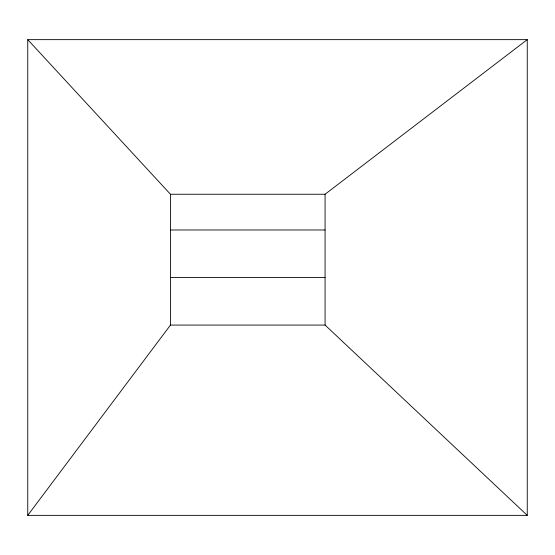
<?xml version="1.0" encoding="UTF-8"?>
<svg xmlns="http://www.w3.org/2000/svg" width="555" height="555" viewBox="0 0 555 555"><rect width="100%" height="100%" fill="white"/><g stroke="black" fill="none" stroke-linecap="round" stroke-linejoin="round"><path stroke-width="0.83" d="M27.75 515.359L170.461 325.07L170.461 194.25L27.75 39.641L527.25 39.641L527.25 515.359L27.75 515.359L27.75 39.641M170.461 194.25L325.07 194.25L527.25 39.641M170.461 229.985L325.07 229.985M170.461 277.528L325.07 277.528M170.461 325.07L325.07 325.07L527.25 515.359M325.07 194.25L325.07 325.07"/></g></svg>
